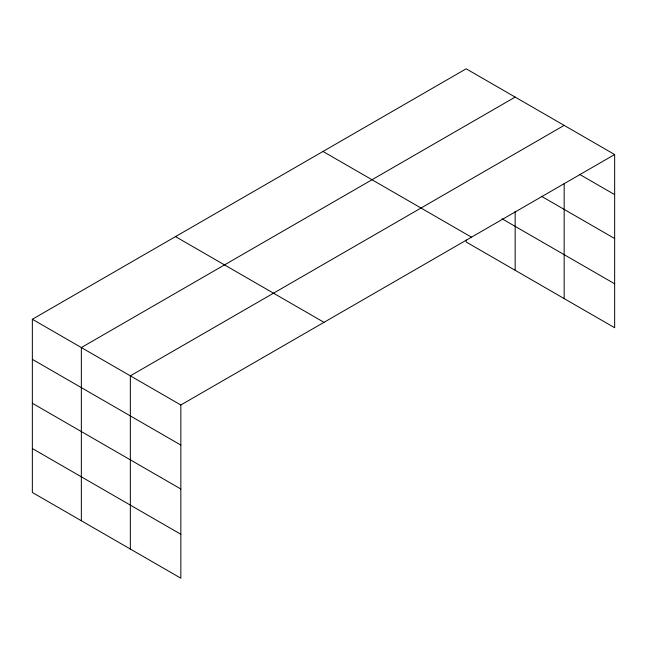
<?xml version="1.0" encoding="UTF-8"?>
<svg xmlns="http://www.w3.org/2000/svg" width="647" height="647" viewBox="0 0 647 647"><rect width="100%" height="100%" fill="white"/><g stroke="black" fill="none" stroke-linecap="round" stroke-linejoin="round"><path stroke-width="0.97" d="M614.65 154.528L466.163 68.8L32.35 319.262L32.35 492.472L180.837 578.2L180.837 404.99L614.65 154.528L614.65 327.738L466.163 242.01L466.163 240.013M564.168 183.433L564.168 298.59M515.166 97.09L81.352 347.552L81.352 520.762M564.168 125.381L130.346 375.842L130.346 549.052M579.833 174.512L614.65 194.61M541.418 196.259L614.65 238.541M502.04 218.791L614.65 283.807M323.007 151.455L471.493 237.182M175.507 236.616L323.993 322.335M32.35 319.262L180.837 404.99M32.35 359.344L180.837 445.071M32.35 403.275L180.837 489.003M32.35 448.541L180.837 534.268M515.166 211.278L515.166 270.3"/></g></svg>
